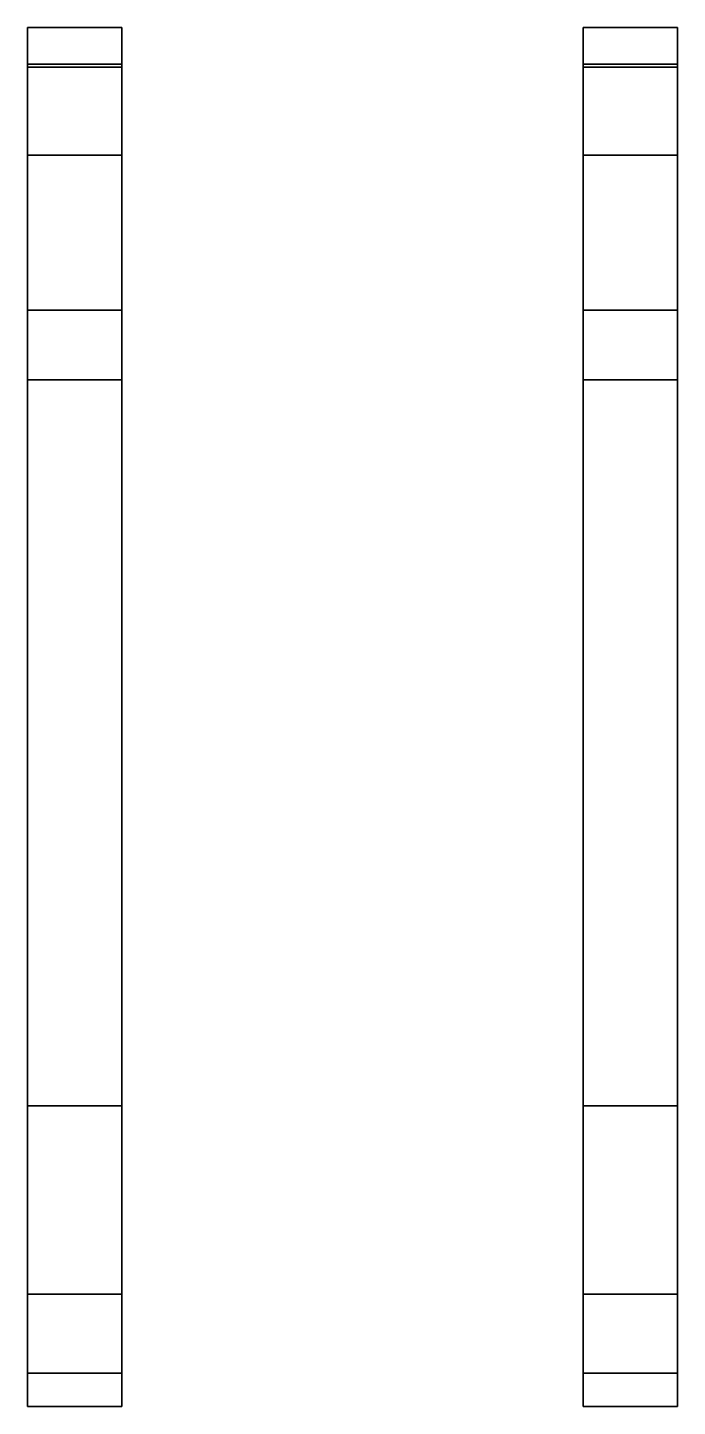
# Model space of a CAD drawing. Extents: x -1.07 to 1.07, y -2.09 to 2.45.
import ezdxf

# ---------------------------------------------------------------- set-up
doc = ezdxf.new("R2010")
doc.units = 0
doc.layers.add('TRACKS', color=3, linetype='CONTINUOUS')

msp = doc.modelspace()

# ---------------------------------------------------------------- linework, layer by layer
at = {"layer": 'TRACKS'}
for points in [[(-1.07, 2.45, 0.6), (-1.07, 2.32, 0.9), (-0.76, 2.32, 0.9), (-0.76, 2.45, 0.6)], [(-1.07, 2.32, 0.9), (-1.07, 2.45, 0.6), (-0.76, 2.45, 0.6), (-0.76, 2.32, 0.9)], [(-1.07, 2.45, 0.6), (-1.07, 2.33, 0.3), (-0.76, 2.33, 0.3), (-0.76, 2.45, 0.6)], [(-1.07, 2.33, 0.3), (-1.07, 2.45, 0.6), (-0.76, 2.45, 0.6), (-0.76, 2.33, 0.3)], [(0.76, 2.45, 0.6), (0.76, 2.33, 0.3), (1.07, 2.33, 0.3), (1.07, 2.45, 0.6)], [(0.76, 2.33, 0.3), (0.76, 2.45, 0.6), (1.07, 2.45, 0.6), (1.07, 2.33, 0.3)], [(0.76, 2.45, 0.6), (0.76, 2.32, 0.9), (1.07, 2.32, 0.9), (1.07, 2.45, 0.6)], [(0.76, 2.32, 0.9), (0.76, 2.45, 0.6), (1.07, 2.45, 0.6), (1.07, 2.32, 0.9)], [(-1.07, 1.52), (-1.07, 2.33, 0.3), (-0.76, 2.33, 0.3), (-0.76, 1.52)], [(-1.07, 2.33, 0.3), (-1.07, 1.52), (-0.76, 1.52), (-0.76, 2.33, 0.3)], [(-1.07, 2.03, 1.02), (-1.07, 2.32, 0.9), (-0.76, 2.32, 0.9), (-0.76, 2.03, 1.02)], [(-1.07, 2.32, 0.9), (-1.07, 2.03, 1.02), (-0.76, 2.03, 1.02), (-0.76, 2.32, 0.9)], [(0.76, 2.33, 0.3), (0.76, 1.52), (1.07, 1.52), (1.07, 2.33, 0.3)], [(0.76, 1.52), (0.76, 2.33, 0.3), (1.07, 2.33, 0.3), (1.07, 1.52)], [(0.76, 2.03, 1.02), (0.76, 2.32, 0.9), (1.07, 2.32, 0.9), (1.07, 2.03, 1.02)], [(0.76, 2.32, 0.9), (0.76, 2.03, 1.02), (1.07, 2.03, 1.02), (1.07, 2.32, 0.9)], [(-1.07, 2.03, 1.02), (-1.07, 1.29, 0.99), (-0.76, 1.29, 0.99), (-0.76, 2.03, 1.02)], [(-1.07, 1.29, 0.99), (-1.07, 2.03, 1.02), (-0.76, 2.03, 1.02), (-0.76, 1.29, 0.99)], [(0.76, 2.03, 1.02), (0.76, 1.29, 0.99), (1.07, 1.29, 0.99), (1.07, 2.03, 1.02)], [(0.76, 1.29, 0.99), (0.76, 2.03, 1.02), (1.07, 2.03, 1.02), (1.07, 1.29, 0.99)], [(-1.07, 1.52), (-1.07, -1.1), (-0.76, -1.1), (-0.76, 1.52)], [(-1.07, -1.1), (-1.07, 1.52), (-0.76, 1.52), (-0.76, -1.1)], [(0.76, -1.1), (0.76, 1.52), (1.07, 1.52), (1.07, -1.1)], [(0.76, 1.52), (0.76, -1.1), (1.07, -1.1), (1.07, 1.52)], [(-1.07, -1.72, 0.99), (-1.07, 1.29, 0.99), (-0.76, 1.29, 0.99), (-0.76, -1.72, 0.99)], [(-1.07, 1.29, 0.99), (-1.07, -1.72, 0.99), (-0.76, -1.72, 0.99), (-0.76, 1.29, 0.99)], [(0.76, -1.72, 0.99), (0.76, 1.29, 0.99), (1.07, 1.29, 0.99), (1.07, -1.72, 0.99)], [(0.76, 1.29, 0.99), (0.76, -1.72, 0.99), (1.07, -1.72, 0.99), (1.07, 1.29, 0.99)], [(-1.07, -1.1), (-1.07, -1.98, 0.35), (-0.76, -1.98, 0.35), (-0.76, -1.1)], [(-1.07, -1.98, 0.35), (-1.07, -1.1), (-0.76, -1.1), (-0.76, -1.98, 0.35)], [(0.76, -1.1), (0.76, -1.98, 0.35), (1.07, -1.98, 0.35), (1.07, -1.1)], [(0.76, -1.98, 0.35), (0.76, -1.1), (1.07, -1.1), (1.07, -1.98, 0.35)], [(-1.07, -1.72, 0.99), (-1.07, -1.98, 0.89), (-0.76, -1.98, 0.89), (-0.76, -1.72, 0.99)], [(-1.07, -1.98, 0.89), (-1.07, -1.72, 0.99), (-0.76, -1.72, 0.99), (-0.76, -1.98, 0.89)], [(0.76, -1.72, 0.99), (0.76, -1.98, 0.89), (1.07, -1.98, 0.89), (1.07, -1.72, 0.99)], [(0.76, -1.98, 0.89), (0.76, -1.72, 0.99), (1.07, -1.72, 0.99), (1.07, -1.98, 0.89)], [(-1.07, -2.09, 0.62), (-1.07, -1.98, 0.35), (-0.76, -1.98, 0.35), (-0.76, -2.09, 0.62)], [(-1.07, -1.98, 0.35), (-1.07, -2.09, 0.62), (-0.76, -2.09, 0.62), (-0.76, -1.98, 0.35)], [(-1.07, -2.09, 0.62), (-1.07, -1.98, 0.89), (-0.76, -1.98, 0.89), (-0.76, -2.09, 0.62)], [(-1.07, -1.98, 0.89), (-1.07, -2.09, 0.62), (-0.76, -2.09, 0.62), (-0.76, -1.98, 0.89)], [(0.76, -2.09, 0.62), (0.76, -1.98, 0.35), (1.07, -1.98, 0.35), (1.07, -2.09, 0.62)], [(0.76, -1.98, 0.35), (0.76, -2.09, 0.62), (1.07, -2.09, 0.62), (1.07, -1.98, 0.35)], [(0.76, -2.09, 0.62), (0.76, -1.98, 0.89), (1.07, -1.98, 0.89), (1.07, -2.09, 0.62)], [(0.76, -1.98, 0.89), (0.76, -2.09, 0.62), (1.07, -2.09, 0.62), (1.07, -1.98, 0.89)]]:
    msp.add_3dface(points, dxfattribs=at)

doc.saveas('drawing.dxf')
